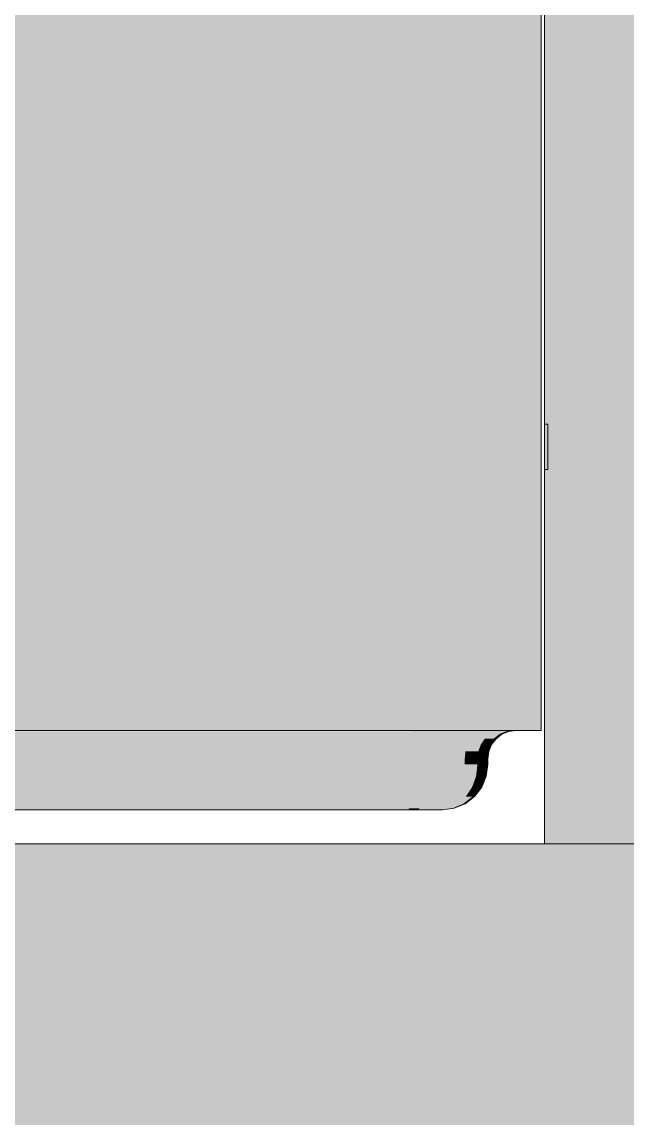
# Model space of a CAD drawing. Header units: centimetres. Extents: x -4381 to 5639, y -3920 to 4826.
# Drawn here: x 30.202 to 30.735, y 35.462 to 36.428 of the extents above; entities that cross this region are included whole.
import ezdxf
from ezdxf.xclip import XClip

# ---------------------------------------------------------------- set-up
doc = ezdxf.new("R2010")
doc.units = ezdxf.units.CM
doc.header["$MEASUREMENT"] = 0
doc.header["$XCLIPFRAME"] = 0
doc.set_wipeout_variables(frame=1)
doc.linetypes.add('Wipeout_Contour', pattern=[100, 0, -100])
for name, color, linetype in [('01- MOBILIER', 7, 'Continuous'), ('Dalles', 7, 'Continuous'), ('Drawing & Figure', 7, 'Continuous')]:
    doc.layers.add(name, color=color, linetype=linetype)
for name, color, linetype, lineweight in [('01- MOBILIER_Pen_No__1', 7, 'Continuous', 5), ('01- MOBILIER_Pen_No__101', 252, 'Continuous', 5), ('01- MOBILIER_Pen_No__18', 9, 'Continuous', 5), ('01- MOBILIER_Pen_No__7', 7, 'Continuous', 5), ('Dalles_Pen_No__1', 7, 'Continuous', 5)]:
    doc.layers.add(name, color=color, linetype=linetype, lineweight=lineweight)
for name, color, linetype, lineweight, true_color in [('01- MOBILIER_Pen_No__102', 7, 'Continuous', 5, 0xcccccc), ('01- MOBILIER_Pen_No__186', 7, 'Continuous', 5, 0xe8e8e8), ('01- MOBILIER_Pen_No__62', 7, 'Continuous', 5, 0xaaaaaa), ('Structural - Bearing_Pen_No__102', 7, 'Continuous', 5, 0xcccccc)]:
    doc.layers.add(name, color=color, linetype=linetype, lineweight=lineweight, true_color=true_color)

# ---------------------------------------------------------------- blocks, each defined once
blk = doc.blocks.new('Drawing_8_8', base_point=(-322.57542, 32.20361))
at = {"layer": 'Dalles', "linetype": 'Continuous', "lineweight": 0, "ltscale": 10, "true_color": 0x000000}
blk.add_hatch(color=18, dxfattribs=at).paths.add_polyline_path([(33.81205, 35.40361), (33.81205, 35.70361), (24.31205, 35.70361), (24.31205, 35.40361)])
at = {"layer": 'Structural - Bearing_Pen_No__102', "linetype": 'Continuous', "ltscale": 10}
h = blk.add_hatch(color=256, dxfattribs=at)
h.paths.add_polyline_path([(29.76205, 38.80361), (29.76205, 35.80361), (30.65905, 35.80361), (30.65905, 37.80361), (30.48205, 37.80361), (30.48205, 37.81361), (30.66205, 37.81361), (30.66205, 37.57361), (30.66505, 37.57361), (30.66505, 37.53361), (30.66205, 37.53361), (30.66205, 36.07361), (30.66505, 36.07361), (30.66505, 36.03361), (30.66205, 36.03361), (30.66205, 35.70361), (30.76205, 35.70361), (30.76205, 37.80361), (31.66205, 37.80361), (31.66205, 35.70361), (32.26205, 35.70361), (32.26205, 36.46861), (31.81205, 36.46861), (31.81205, 36.60361), (32.18205, 36.60361), (32.18205, 36.69861), (32.08705, 36.69861), (32.08705, 36.71697), (32.18205, 36.72361), (32.18205, 36.75361), (32.11205, 36.75361), (32.11205, 36.76361), (32.22205, 36.76361), (32.22205, 36.60361), (32.26205, 36.60361), (32.26205, 38.80361)])
h.paths.add_polyline_path([(30.04205, 37.71761), (30.11205, 37.71761), (30.11205, 37.72061), (30.12451, 37.72061), (30.12341, 37.72326), (30.12205, 37.73361), (30.12341, 37.74396), (30.12741, 37.75361), (30.13377, 37.7619), (30.14205, 37.76825), (30.1517, 37.77225), (30.16205, 37.77361), (30.1724, 37.77225), (30.18205, 37.76825), (30.19033, 37.7619), (30.19669, 37.75361), (30.20069, 37.74396), (30.20205, 37.73361), (30.20069, 37.72326), (30.19959, 37.72061), (30.21205, 37.72061), (30.21205, 37.71761), (30.28205, 37.71761), (30.28205, 37.70561), (30.27205, 37.70561), (30.27205, 37.70361), (30.1881, 37.70361), (30.18205, 37.69897), (30.17305, 37.69524), (30.17305, 37.49664), (30.17405, 37.49727), (30.18611, 37.50136), (30.19905, 37.50275), (30.21199, 37.50136), (30.22405, 37.49727), (30.23441, 37.49076), (30.24235, 37.48228), (30.24735, 37.4724), (30.24905, 37.4618), (30.24905, 37.44631), (30.24735, 37.43571), (30.24235, 37.42583), (30.23441, 37.41735), (30.22405, 37.41084), (30.21199, 37.40675), (30.21002, 37.40654), (30.20955, 37.37704), (30.20906, 37.29261), (30.21205, 37.29261), (30.21205, 37.25661), (30.20554, 37.25661), (30.20551, 37.23967), (30.20707, 37.22273), (30.2121, 37.17247), (30.22519, 37.09506), (30.23309, 37.0673), (30.24746, 37.01769), (30.2769, 36.94188), (30.27775, 36.9397), (30.30429, 36.86139), (30.32417, 36.783), (30.33754, 36.70417), (30.33755, 36.56851), (30.3373, 36.56099), (30.33656, 36.5534), (30.33531, 36.54588), (30.33358, 36.53846), (30.33137, 36.53116), (30.32869, 36.52403), (30.32554, 36.51708), (30.32195, 36.51036), (30.31792, 36.50389), (30.31348, 36.49769), (30.30864, 36.4918), (30.30343, 36.48623), (30.29787, 36.48102), (30.29197, 36.47618), (30.28578, 36.47174), (30.2793, 36.46772), (30.27258, 36.46412), (30.26563, 36.46098), (30.2585, 36.45829), (30.2512, 36.45608), (30.24378, 36.45435), (30.23626, 36.4531), (30.22867, 36.45236), (30.22105, 36.45211), (30.21343, 36.45236), (30.20584, 36.4531), (30.19832, 36.45435), (30.1909, 36.45608), (30.1836, 36.45829), (30.17647, 36.46098), (30.16952, 36.46412), (30.1628, 36.46772), (30.15632, 36.47174), (30.15013, 36.47618), (30.14423, 36.48102), (30.13867, 36.48623), (30.13346, 36.4918), (30.12862, 36.49769), (30.12418, 36.50389), (30.12016, 36.51036), (30.11656, 36.51708), (30.11341, 36.52403), (30.11073, 36.53116), (30.10852, 36.53846), (30.10679, 36.54588), (30.10554, 36.5534), (30.1048, 36.56099), (30.10455, 36.56851), (30.10455, 36.66461), (30.10305, 36.66461), (30.10305, 36.67375), (30.09585, 36.67077), (30.08705, 36.66961), (30.07825, 36.67077), (30.07005, 36.67417), (30.06301, 36.67957), (30.05761, 36.68661), (30.05421, 36.69481), (30.05305, 36.70361), (30.05421, 36.71241), (30.05761, 36.72061), (30.06301, 36.72765), (30.07005, 36.73306), (30.07825, 36.73645), (30.08705, 36.73761), (30.09585, 36.73645), (30.09855, 36.73533), (30.09855, 36.74561), (30.11655, 36.74561), (30.11655, 36.72761), (30.11455, 36.72761), (30.11455, 36.72315), (30.11573, 36.72161), (30.15105, 36.72161), (30.15105, 37.25661), (30.11205, 37.25661), (30.11205, 37.29261), (30.15105, 37.29261), (30.15105, 37.43512), (30.14905, 37.44631), (30.14905, 37.4618), (30.15075, 37.4724), (30.15105, 37.69524), (30.14205, 37.69897), (30.136, 37.70361), (30.05205, 37.70361), (30.05205, 37.70561), (30.04205, 37.70561)], flags=0)
at = {"layer": 'Dalles_Pen_No__1', "linetype": 'Continuous', "ltscale": 10}
blk.add_line((32.26205, 35.70361), (30.66205, 35.70361), dxfattribs=at)
at = {"layer": 'Dalles_Pen_No__1', "linetype": 'Continuous', "ltscale": 10, "flags": 128}
blk.add_lwpolyline([(30.66205, 35.70361), (30.57205, 35.70361), (29.85205, 35.70361), (29.76205, 35.70361), (29.61205, 35.70361), (29.01205, 35.70361)], dxfattribs=at)
at = {"color": 254, "linetype": 'Wipeout_Contour', "lineweight": 0, "ltscale": 189.329586}
blk.add_wipeout([(30.66505, 36.03361), (30.66505, 36.07361), (30.66205, 36.07361), (30.66205, 36.03361)], dxfattribs=at).dxf.layer = '01- MOBILIER'
at = {"color": 254, "linetype": 'Wipeout_Contour', "lineweight": 0, "ltscale": 187.36515}
blk.add_wipeout([(29.87895, 35.79629), (29.87921, 35.79111), (30.54489, 35.79111), (30.54515, 35.79629)], dxfattribs=at).dxf.layer = '01- MOBILIER'
at = {"color": 254, "linetype": 'Wipeout_Contour', "lineweight": 0, "ltscale": 187.328911}
blk.add_wipeout([(29.87937, 35.78508), (29.87943, 35.77861), (30.54467, 35.77861), (30.54473, 35.78508)], dxfattribs=at).dxf.layer = '01- MOBILIER'
at = {"color": 254, "linetype": 'Wipeout_Contour', "lineweight": 0, "ltscale": 374.605154}
blk.add_wipeout([(29.88074, 35.73897), (29.88137, 35.73497), (29.91205, 35.73497), (29.91205, 35.73861), (29.96205, 35.73861), (29.96205, 35.73497), (30.54273, 35.73497), (30.54336, 35.73897)], dxfattribs=at).dxf.layer = '01- MOBILIER'
at = {"layer": '01- MOBILIER_Pen_No__102', "linetype": 'Continuous', "ltscale": 10}
blk.add_hatch(color=256, dxfattribs=at).paths.add_polyline_path([(29.87937, 35.78508), (29.87943, 35.77861), (30.54467, 35.77861), (30.54473, 35.78508)])
at = {"layer": '01- MOBILIER_Pen_No__18', "linetype": 'Continuous', "ltscale": 10}
blk.add_hatch(color=256, dxfattribs=at).paths.add_polyline_path([(30.66505, 36.03361), (30.66505, 36.07361), (30.66205, 36.07361), (30.66205, 36.03361)])
at = {"layer": '01- MOBILIER_Pen_No__186', "linetype": 'Continuous', "ltscale": 10}
for points in [[(29.87895, 35.79629), (29.87921, 35.79111), (30.54489, 35.79111), (30.54515, 35.79629)], [(29.88074, 35.73897), (29.88137, 35.73497), (29.91205, 35.73497), (29.91205, 35.73861), (29.96205, 35.73861), (29.96205, 35.73497), (30.54273, 35.73497), (30.54336, 35.73897)]]:
    blk.add_hatch(color=256, dxfattribs=at).paths.add_polyline_path(points)
at = {"layer": '01- MOBILIER_Pen_No__1', "linetype": 'Continuous', "ltscale": 10}
for p, q in [((30.66505, 36.07361), (30.66205, 36.07361)), ((30.66505, 36.03361), (30.66505, 36.07361)), ((30.66505, 36.03361), (30.66205, 36.03361))]:
    blk.add_line(p, q, dxfattribs=at)
at = {"layer": '01- MOBILIER_Pen_No__7', "linetype": 'Continuous', "ltscale": 10}
blk.add_line((30.65905, 37.80361), (30.65905, 35.80361), dxfattribs=at)
at = {"layer": '01- MOBILIER_Pen_No__7', "linetype": 'Continuous', "ltscale": 10, "flags": 128}
blk.add_lwpolyline([(30.66205, 37.80361), (30.66205, 35.80361), (30.66205, 35.70361)], dxfattribs=at)
at = {"color": 254, "linetype": 'Wipeout_Contour', "lineweight": 0, "ltscale": 187.389048}
blk.add_wipeout([(29.87821, 35.80276), (29.87861, 35.80026), (30.54549, 35.80026), (30.54589, 35.80276)], dxfattribs=at).dxf.layer = '01- MOBILIER'
at = {"color": 254, "linetype": 'Wipeout_Contour', "lineweight": 0, "ltscale": 187.348016}
blk.add_wipeout([(29.87921, 35.79111), (29.87937, 35.78508), (30.54473, 35.78508), (30.54489, 35.79111)], dxfattribs=at).dxf.layer = '01- MOBILIER'
at = {"color": 254, "linetype": 'Wipeout_Contour', "lineweight": 0, "ltscale": 187.3114}
blk.add_wipeout([(29.87943, 35.77861), (29.87943, 35.77361), (30.54467, 35.77361), (30.54467, 35.77861)], dxfattribs=at).dxf.layer = '01- MOBILIER'
at = {"color": 254, "linetype": 'Wipeout_Contour', "lineweight": 0, "ltscale": 187.207609}
blk.add_wipeout([(29.8802, 35.74533), (29.88074, 35.73897), (30.54336, 35.73897), (30.5439, 35.74533)], dxfattribs=at).dxf.layer = '01- MOBILIER'
at = {"layer": '01- MOBILIER_Pen_No__102', "linetype": 'Continuous', "ltscale": 10}
blk.add_hatch(color=256, dxfattribs=at).paths.add_polyline_path([(29.87943, 35.77861), (29.87943, 35.77361), (30.54467, 35.77361), (30.54467, 35.77861)])
at = {"layer": '01- MOBILIER_Pen_No__186', "linetype": 'Continuous', "ltscale": 10}
for points in [[(29.87821, 35.80276), (29.87861, 35.80026), (30.54549, 35.80026), (30.54589, 35.80276)], [(29.87921, 35.79111), (29.87937, 35.78508), (30.54473, 35.78508), (30.54489, 35.79111)], [(29.8802, 35.74533), (29.88074, 35.73897), (30.54336, 35.73897), (30.5439, 35.74533)]]:
    blk.add_hatch(color=256, dxfattribs=at).paths.add_polyline_path(points)
at = {"color": 254, "linetype": 'Wipeout_Contour', "lineweight": 0, "ltscale": 187.379145}
blk.add_wipeout([(29.87861, 35.80026), (29.87895, 35.79629), (30.54515, 35.79629), (30.54549, 35.80026)], dxfattribs=at).dxf.layer = '01- MOBILIER'
at = {"color": 254, "linetype": 'Wipeout_Contour', "lineweight": 0, "ltscale": 187.229953}
blk.add_wipeout([(29.87978, 35.75361), (29.8802, 35.74533), (30.5439, 35.74533), (30.54432, 35.75361)], dxfattribs=at).dxf.layer = '01- MOBILIER'
at = {"color": 254, "linetype": 'Wipeout_Contour', "lineweight": 0, "ltscale": 187.288437}
blk.add_wipeout([(29.96205, 35.73361), (30.54205, 35.73361), (30.54273, 35.73497), (29.96205, 35.73497)], dxfattribs=at).dxf.layer = '01- MOBILIER'
at = {"layer": '01- MOBILIER_Pen_No__186', "linetype": 'Continuous', "ltscale": 10}
for points in [[(29.87861, 35.80026), (29.87895, 35.79629), (30.54515, 35.79629), (30.54549, 35.80026)], [(29.87978, 35.75361), (29.8802, 35.74533), (30.5439, 35.74533), (30.54432, 35.75361)], [(29.96205, 35.73361), (30.54205, 35.73361), (30.54273, 35.73497), (29.96205, 35.73497)]]:
    blk.add_hatch(color=256, dxfattribs=at).paths.add_polyline_path(points)
at = {"layer": '01- MOBILIER_Pen_No__1', "linetype": 'Continuous', "ltscale": 10}
blk.add_line((29.87779, 35.80361), (30.21205, 35.80361), dxfattribs=at)
at = {"color": 254, "linetype": 'Wipeout_Contour', "lineweight": 0, "ltscale": 188.319671}
blk.add_wipeout([(30.56509, 35.80276), (30.54589, 35.80276), (30.54549, 35.80026), (30.56352, 35.80026)], dxfattribs=at).dxf.layer = '01- MOBILIER'
at = {"color": 254, "linetype": 'Wipeout_Contour', "lineweight": 0, "ltscale": 187.257333}
blk.add_wipeout([(29.87952, 35.76326), (29.87978, 35.75361), (30.54432, 35.75361), (30.54458, 35.76326)], dxfattribs=at).dxf.layer = '01- MOBILIER'
at = {"color": 254, "linetype": 'Wipeout_Contour', "lineweight": 0, "ltscale": 188.180808}
blk.add_wipeout([(30.54205, 35.73361), (30.54981, 35.73361), (30.55252, 35.73497), (30.54273, 35.73497)], dxfattribs=at).dxf.layer = '01- MOBILIER'
at = {"layer": '01- MOBILIER_Pen_No__186', "linetype": 'Continuous', "ltscale": 10}
for points in [[(29.87779, 35.80361), (30.54589, 35.80276)], [(30.56509, 35.80276), (30.54589, 35.80276), (30.54549, 35.80026), (30.56352, 35.80026)], [(29.87952, 35.76326), (29.87978, 35.75361), (30.54432, 35.75361), (30.54458, 35.76326)], [(30.54205, 35.73361), (30.54981, 35.73361), (30.55252, 35.73497), (30.54273, 35.73497)]]:
    blk.add_hatch(color=256, dxfattribs=at).paths.add_polyline_path(points)
at = {"color": 254, "linetype": 'Wipeout_Contour', "lineweight": 0, "ltscale": 188.327681}
blk.add_wipeout([(30.54589, 35.80276), (30.56509, 35.80276), (30.56678, 35.80361), (30.54631, 35.80361)], dxfattribs=at).dxf.layer = '01- MOBILIER'
at = {"color": 254, "linetype": 'Wipeout_Contour', "lineweight": 0, "ltscale": 187.287884}
blk.add_wipeout([(29.87943, 35.77361), (29.87952, 35.76326), (30.54458, 35.76326), (30.54467, 35.77361)], dxfattribs=at).dxf.layer = '01- MOBILIER'
at = {"color": 254, "linetype": 'Wipeout_Contour', "lineweight": 0, "ltscale": 188.166135}
blk.add_wipeout([(30.55886, 35.75361), (30.54432, 35.75361), (30.5439, 35.74533), (30.5572, 35.74533)], dxfattribs=at).dxf.layer = '01- MOBILIER'
at = {"color": 254, "linetype": 'Wipeout_Contour', "lineweight": 0, "ltscale": 188.166982}
blk.add_wipeout([(30.54273, 35.73497), (30.55252, 35.73497), (30.55504, 35.73897), (30.54336, 35.73897)], dxfattribs=at).dxf.layer = '01- MOBILIER'
at = {"layer": '01- MOBILIER_Pen_No__102', "linetype": 'Continuous', "ltscale": 10}
blk.add_hatch(color=256, dxfattribs=at).paths.add_polyline_path([(29.87943, 35.77361), (29.87952, 35.76326), (30.54458, 35.76326), (30.54467, 35.77361)])
at = {"layer": '01- MOBILIER_Pen_No__186', "linetype": 'Continuous', "ltscale": 10}
for points in [[(30.54589, 35.80276), (30.56509, 35.80276), (30.56678, 35.80361), (30.54631, 35.80361)], [(30.55886, 35.75361), (30.54432, 35.75361), (30.5439, 35.74533), (30.5572, 35.74533)], [(30.54273, 35.73497), (30.55252, 35.73497), (30.55504, 35.73897), (30.54336, 35.73897)]]:
    blk.add_hatch(color=256, dxfattribs=at).paths.add_polyline_path(points)
at = {"color": 254, "linetype": 'Wipeout_Contour', "lineweight": 0, "ltscale": 188.304189}
blk.add_wipeout([(30.56352, 35.80026), (30.54549, 35.80026), (30.54515, 35.79629), (30.56217, 35.79629)], dxfattribs=at).dxf.layer = '01- MOBILIER'
at = {"color": 254, "linetype": 'Wipeout_Contour', "lineweight": 0, "ltscale": 188.174145}
blk.add_wipeout([(30.54458, 35.76326), (30.54432, 35.75361), (30.55886, 35.75361), (30.5599, 35.76326)], dxfattribs=at).dxf.layer = '01- MOBILIER'
at = {"color": 254, "linetype": 'Wipeout_Contour', "lineweight": 0, "ltscale": 188.162892}
blk.add_wipeout([(30.5439, 35.74533), (30.54336, 35.73897), (30.55504, 35.73897), (30.5572, 35.74533)], dxfattribs=at).dxf.layer = '01- MOBILIER'
at = {"layer": '01- MOBILIER_Pen_No__102', "linetype": 'Continuous', "ltscale": 10}
blk.add_hatch(color=256, dxfattribs=at).paths.add_polyline_path([(30.54458, 35.76326), (30.54432, 35.75361), (30.55886, 35.75361), (30.5599, 35.76326)])
at = {"layer": '01- MOBILIER_Pen_No__186', "linetype": 'Continuous', "ltscale": 10}
for points in [[(30.56352, 35.80026), (30.54549, 35.80026), (30.54515, 35.79629), (30.56217, 35.79629)], [(30.5439, 35.74533), (30.54336, 35.73897), (30.55504, 35.73897), (30.5572, 35.74533)]]:
    blk.add_hatch(color=256, dxfattribs=at).paths.add_polyline_path(points)
at = {"layer": '01- MOBILIER_Pen_No__1', "linetype": 'Continuous', "ltscale": 10}
blk.add_line((30.21205, 35.80361), (30.54631, 35.80361), dxfattribs=at)
at = {"color": 254, "linetype": 'Wipeout_Contour', "lineweight": 0, "ltscale": 188.384355}
blk.add_wipeout([(30.56678, 35.80361), (30.56509, 35.80276), (30.58657, 35.80276), (30.58983, 35.80361)], dxfattribs=at).dxf.layer = '01- MOBILIER'
at = {"color": 254, "linetype": 'Wipeout_Contour', "lineweight": 0, "ltscale": 188.184171}
blk.add_wipeout([(30.54467, 35.77361), (30.54458, 35.76326), (30.5599, 35.76326), (30.56026, 35.77361)], dxfattribs=at).dxf.layer = '01- MOBILIER'
at = {"color": 254, "linetype": 'Wipeout_Contour', "lineweight": 0, "ltscale": 188.200252}
blk.add_wipeout([(30.55504, 35.73897), (30.55252, 35.73497), (30.56227, 35.73497), (30.56714, 35.73897)], dxfattribs=at).dxf.layer = '01- MOBILIER'
at = {"layer": '01- MOBILIER_Pen_No__102', "linetype": 'Continuous', "ltscale": 10}
blk.add_hatch(color=256, dxfattribs=at).paths.add_polyline_path([(30.54467, 35.77361), (30.54458, 35.76326), (30.5599, 35.76326), (30.56026, 35.77361)])
at = {"layer": '01- MOBILIER_Pen_No__186', "linetype": 'Continuous', "ltscale": 10}
for points in [[(30.56678, 35.80361), (30.56509, 35.80276), (30.58657, 35.80276), (30.58983, 35.80361)], [(30.55504, 35.73897), (30.55252, 35.73497), (30.56227, 35.73497), (30.56714, 35.73897)]]:
    blk.add_hatch(color=256, dxfattribs=at).paths.add_polyline_path(points)
at = {"color": 254, "linetype": 'Wipeout_Contour', "lineweight": 0, "ltscale": 188.217666}
blk.add_wipeout([(30.5599, 35.76326), (30.55886, 35.75361), (30.57452, 35.75361), (30.57654, 35.76326)], dxfattribs=at).dxf.layer = '01- MOBILIER'
at = {"color": 254, "linetype": 'Wipeout_Contour', "lineweight": 0, "ltscale": 188.200739}
blk.add_wipeout([(30.5572, 35.74533), (30.55504, 35.73897), (30.56714, 35.73897), (30.57131, 35.74533)], dxfattribs=at).dxf.layer = '01- MOBILIER'
at = {"layer": '01- MOBILIER_Pen_No__102', "linetype": 'Continuous', "ltscale": 10}
blk.add_hatch(color=256, dxfattribs=at).paths.add_polyline_path([(30.5599, 35.76326), (30.55886, 35.75361), (30.57452, 35.75361), (30.57654, 35.76326)])
at = {"layer": '01- MOBILIER_Pen_No__186', "linetype": 'Continuous', "ltscale": 10}
blk.add_hatch(color=256, dxfattribs=at).paths.add_polyline_path([(30.5572, 35.74533), (30.55504, 35.73897), (30.56714, 35.73897), (30.57131, 35.74533)])
at = {"color": 254, "linetype": 'Wipeout_Contour', "lineweight": 0, "ltscale": 188.227432}
blk.add_wipeout([(30.5599, 35.76326), (30.57654, 35.76326), (30.57722, 35.77361), (30.56026, 35.77361)], dxfattribs=at).dxf.layer = '01- MOBILIER'
at = {"color": 254, "linetype": 'Wipeout_Contour', "lineweight": 0, "ltscale": 188.208986}
blk.add_wipeout([(30.56714, 35.73897), (30.56227, 35.73497), (30.57065, 35.73497), (30.57753, 35.73897)], dxfattribs=at).dxf.layer = '01- MOBILIER'
at = {"layer": '01- MOBILIER_Pen_No__18', "linetype": 'Continuous', "ltscale": 10}
blk.add_hatch(color=256, dxfattribs=at).paths.add_polyline_path([(30.5599, 35.76326), (30.57654, 35.76326), (30.57722, 35.77361), (30.56026, 35.77361)])
at = {"layer": '01- MOBILIER_Pen_No__186', "linetype": 'Continuous', "ltscale": 10}
blk.add_hatch(color=256, dxfattribs=at).paths.add_polyline_path([(30.56714, 35.73897), (30.56227, 35.73497), (30.57065, 35.73497), (30.57753, 35.73897)])
at = {"color": 254, "linetype": 'Wipeout_Contour', "lineweight": 0, "ltscale": 188.196841}
blk.add_wipeout([(30.54467, 35.77361), (30.56026, 35.77361), (30.56026, 35.77861), (30.54467, 35.77861)], dxfattribs=at).dxf.layer = '01- MOBILIER'
at = {"color": 254, "linetype": 'Wipeout_Contour', "lineweight": 0, "ltscale": 188.221492}
blk.add_wipeout([(30.57131, 35.74533), (30.56714, 35.73897), (30.57753, 35.73897), (30.58344, 35.74533)], dxfattribs=at).dxf.layer = '01- MOBILIER'
at = {"color": 254, "linetype": 'Wipeout_Contour', "lineweight": 0, "ltscale": 188.20966}
blk.add_wipeout([(30.54981, 35.73361), (30.55705, 35.73361), (30.56227, 35.73497), (30.55252, 35.73497)], dxfattribs=at).dxf.layer = '01- MOBILIER'
at = {"layer": '01- MOBILIER_Pen_No__102', "linetype": 'Continuous', "ltscale": 10}
blk.add_hatch(color=256, dxfattribs=at).paths.add_polyline_path([(30.57131, 35.74533), (30.56714, 35.73897), (30.57753, 35.73897), (30.58344, 35.74533)])
at = {"layer": '01- MOBILIER_Pen_No__18', "linetype": 'Continuous', "ltscale": 10}
blk.add_hatch(color=256, dxfattribs=at).paths.add_polyline_path([(30.54467, 35.77361), (30.56026, 35.77361), (30.56026, 35.77861), (30.54467, 35.77861)])
at = {"layer": '01- MOBILIER_Pen_No__186', "linetype": 'Continuous', "ltscale": 10}
blk.add_hatch(color=256, dxfattribs=at).paths.add_polyline_path([(30.54981, 35.73361), (30.55705, 35.73361), (30.56227, 35.73497), (30.55252, 35.73497)])
at = {"color": 254, "linetype": 'Wipeout_Contour', "lineweight": 0, "ltscale": 188.221277}
blk.add_wipeout([(30.54473, 35.78508), (30.54467, 35.77861), (30.56026, 35.77861), (30.56048, 35.78508)], dxfattribs=at).dxf.layer = '01- MOBILIER'
at = {"color": 254, "linetype": 'Wipeout_Contour', "lineweight": 0, "ltscale": 188.207643}
blk.add_wipeout([(30.55886, 35.75361), (30.5572, 35.74533), (30.57131, 35.74533), (30.57452, 35.75361)], dxfattribs=at).dxf.layer = '01- MOBILIER'
at = {"color": 254, "linetype": 'Wipeout_Contour', "lineweight": 0, "ltscale": 188.203276}
blk.add_wipeout([(30.56227, 35.73497), (30.55705, 35.73361), (30.56326, 35.73361), (30.57065, 35.73497)], dxfattribs=at).dxf.layer = '01- MOBILIER'
at = {"layer": '01- MOBILIER_Pen_No__102', "linetype": 'Continuous', "ltscale": 10}
for points in [[(30.54473, 35.78508), (30.54467, 35.77861), (30.56026, 35.77861), (30.56048, 35.78508)], [(30.55886, 35.75361), (30.5572, 35.74533), (30.57131, 35.74533), (30.57452, 35.75361)]]:
    blk.add_hatch(color=256, dxfattribs=at).paths.add_polyline_path(points)
at = {"layer": '01- MOBILIER_Pen_No__186', "linetype": 'Continuous', "ltscale": 10}
blk.add_hatch(color=256, dxfattribs=at).paths.add_polyline_path([(30.56227, 35.73497), (30.55705, 35.73361), (30.56326, 35.73361), (30.57065, 35.73497)])
at = {"color": 254, "linetype": 'Wipeout_Contour', "lineweight": 0, "ltscale": 188.239108}
blk.add_wipeout([(30.56026, 35.77361), (30.57722, 35.77361), (30.57722, 35.77861), (30.56026, 35.77861)], dxfattribs=at).dxf.layer = '01- MOBILIER'
at = {"color": 254, "linetype": 'Wipeout_Contour', "lineweight": 0, "ltscale": 188.237709}
blk.add_wipeout([(30.57131, 35.74533), (30.58344, 35.74533), (30.58797, 35.75361), (30.57452, 35.75361)], dxfattribs=at).dxf.layer = '01- MOBILIER'
at = {"color": 254, "linetype": 'Wipeout_Contour', "lineweight": 0, "ltscale": 188.21358}
blk.add_wipeout([(30.57753, 35.73897), (30.57065, 35.73497), (30.57707, 35.73497), (30.5855, 35.73897)], dxfattribs=at).dxf.layer = '01- MOBILIER'
at = {"layer": '01- MOBILIER_Pen_No__102', "linetype": 'Continuous', "ltscale": 10}
for points in [[(30.57131, 35.74533), (30.58344, 35.74533), (30.58797, 35.75361), (30.57452, 35.75361)], [(30.57753, 35.73897), (30.57065, 35.73497), (30.57707, 35.73497), (30.5855, 35.73897)]]:
    blk.add_hatch(color=256, dxfattribs=at).paths.add_polyline_path(points)
at = {"layer": '01- MOBILIER_Pen_No__62', "linetype": 'Continuous', "ltscale": 10}
blk.add_hatch(color=256, dxfattribs=at).paths.add_polyline_path([(30.56026, 35.77361), (30.57722, 35.77361), (30.57722, 35.77861), (30.56026, 35.77861)])
at = {"color": 254, "linetype": 'Wipeout_Contour', "lineweight": 0, "ltscale": 188.264666}
blk.add_wipeout([(30.56026, 35.77861), (30.57722, 35.77861), (30.57765, 35.78508), (30.56048, 35.78508)], dxfattribs=at).dxf.layer = '01- MOBILIER'
at = {"color": 254, "linetype": 'Wipeout_Contour', "lineweight": 0, "ltscale": 188.25433}
blk.add_wipeout([(30.57452, 35.75361), (30.58797, 35.75361), (30.59082, 35.76326), (30.57654, 35.76326)], dxfattribs=at).dxf.layer = '01- MOBILIER'
at = {"color": 254, "linetype": 'Wipeout_Contour', "lineweight": 0, "ltscale": 188.236027}
blk.add_wipeout([(30.57753, 35.73897), (30.5855, 35.73897), (30.59274, 35.74533), (30.58344, 35.74533)], dxfattribs=at).dxf.layer = '01- MOBILIER'
at = {"layer": '01- MOBILIER_Pen_No__102', "linetype": 'Continuous', "ltscale": 10}
blk.add_hatch(color=256, dxfattribs=at).paths.add_polyline_path([(30.57753, 35.73897), (30.5855, 35.73897), (30.59274, 35.74533), (30.58344, 35.74533)])
at = {"layer": '01- MOBILIER_Pen_No__18', "linetype": 'Continuous', "ltscale": 10}
for points in [[(30.56026, 35.77861), (30.57722, 35.77861), (30.57765, 35.78508), (30.56048, 35.78508)], [(30.57452, 35.75361), (30.58797, 35.75361), (30.59082, 35.76326), (30.57654, 35.76326)]]:
    blk.add_hatch(color=256, dxfattribs=at).paths.add_polyline_path(points)
at = {"color": 254, "linetype": 'Wipeout_Contour', "lineweight": 0, "ltscale": 188.298983}
blk.add_wipeout([(30.57891, 35.79111), (30.56113, 35.79111), (30.56048, 35.78508), (30.57765, 35.78508)], dxfattribs=at).dxf.layer = '01- MOBILIER'
at = {"color": 254, "linetype": 'Wipeout_Contour', "lineweight": 0, "ltscale": 188.267712}
blk.add_wipeout([(30.59179, 35.77361), (30.57722, 35.77361), (30.57654, 35.76326), (30.59082, 35.76326)], dxfattribs=at).dxf.layer = '01- MOBILIER'
at = {"color": 254, "linetype": 'Wipeout_Contour', "lineweight": 0, "ltscale": 188.183771}
blk.add_wipeout([(30.57707, 35.73497), (30.56803, 35.73361), (30.57103, 35.73361), (30.58111, 35.73497)], dxfattribs=at).dxf.layer = '01- MOBILIER'
at = {"layer": '01- MOBILIER_Pen_No__102', "linetype": 'Continuous', "ltscale": 10}
for points in [[(30.57891, 35.79111), (30.56113, 35.79111), (30.56048, 35.78508), (30.57765, 35.78508)], [(30.57707, 35.73497), (30.56803, 35.73361), (30.57103, 35.73361), (30.58111, 35.73497)]]:
    blk.add_hatch(color=256, dxfattribs=at).paths.add_polyline_path(points)
at = {"layer": '01- MOBILIER_Pen_No__62', "linetype": 'Continuous', "ltscale": 10}
blk.add_hatch(color=256, dxfattribs=at).paths.add_polyline_path([(30.59179, 35.77361), (30.57722, 35.77361), (30.57654, 35.76326), (30.59082, 35.76326)])
at = {"color": 254, "linetype": 'Wipeout_Contour', "lineweight": 0, "ltscale": 188.281741}
blk.add_wipeout([(30.54515, 35.79629), (30.54489, 35.79111), (30.56113, 35.79111), (30.56217, 35.79629)], dxfattribs=at).dxf.layer = '01- MOBILIER'
at = {"color": 254, "linetype": 'Wipeout_Contour', "lineweight": 0, "ltscale": 188.305777}
blk.add_wipeout([(30.57722, 35.77861), (30.59179, 35.77861), (30.5924, 35.78508), (30.57765, 35.78508)], dxfattribs=at).dxf.layer = '01- MOBILIER'
at = {"color": 254, "linetype": 'Wipeout_Contour', "lineweight": 0, "ltscale": 188.156302}
blk.add_wipeout([(30.58111, 35.73497), (30.57103, 35.73361), (30.57205, 35.73361), (30.5824, 35.73497)], dxfattribs=at).dxf.layer = '01- MOBILIER'
at = {"layer": '01- MOBILIER_Pen_No__102', "linetype": 'Continuous', "ltscale": 10}
blk.add_hatch(color=256, dxfattribs=at).paths.add_polyline_path([(30.58111, 35.73497), (30.57103, 35.73361), (30.57205, 35.73361), (30.5824, 35.73497)])
at = {"layer": '01- MOBILIER_Pen_No__186', "linetype": 'Continuous', "ltscale": 10}
blk.add_hatch(color=256, dxfattribs=at).paths.add_polyline_path([(30.54515, 35.79629), (30.54489, 35.79111), (30.56113, 35.79111), (30.56217, 35.79629)])
at = {"layer": '01- MOBILIER_Pen_No__62', "linetype": 'Continuous', "ltscale": 10}
blk.add_hatch(color=256, dxfattribs=at).paths.add_polyline_path([(30.57722, 35.77861), (30.59179, 35.77861), (30.5924, 35.78508), (30.57765, 35.78508)])
at = {"color": 254, "linetype": 'Wipeout_Contour', "lineweight": 0, "ltscale": 188.354606}
blk.add_wipeout([(30.56352, 35.80026), (30.56217, 35.79629), (30.58092, 35.79629), (30.58353, 35.80026)], dxfattribs=at).dxf.layer = '01- MOBILIER'
at = {"color": 254, "linetype": 'Wipeout_Contour', "lineweight": 0, "ltscale": 188.253468}
blk.add_wipeout([(30.54489, 35.79111), (30.54473, 35.78508), (30.56048, 35.78508), (30.56113, 35.79111)], dxfattribs=at).dxf.layer = '01- MOBILIER'
at = {"color": 254, "linetype": 'Wipeout_Contour', "lineweight": 0, "ltscale": 188.280107}
blk.add_wipeout([(30.57722, 35.77361), (30.59179, 35.77361), (30.59179, 35.77861), (30.57722, 35.77861)], dxfattribs=at).dxf.layer = '01- MOBILIER'
at = {"color": 254, "linetype": 'Wipeout_Contour', "lineweight": 0, "ltscale": 188.196219}
blk.add_wipeout([(30.57065, 35.73497), (30.56326, 35.73361), (30.56803, 35.73361), (30.57707, 35.73497)], dxfattribs=at).dxf.layer = '01- MOBILIER'
at = {"layer": '01- MOBILIER_Pen_No__101', "linetype": 'Continuous', "ltscale": 10}
blk.add_hatch(color=256, dxfattribs=at).paths.add_polyline_path([(30.57722, 35.77361), (30.59179, 35.77361), (30.59179, 35.77861), (30.57722, 35.77861)])
at = {"layer": '01- MOBILIER_Pen_No__102', "linetype": 'Continuous', "ltscale": 10}
blk.add_hatch(color=256, dxfattribs=at).paths.add_polyline_path([(30.54489, 35.79111), (30.54473, 35.78508), (30.56048, 35.78508), (30.56113, 35.79111)])
at = {"layer": '01- MOBILIER_Pen_No__186', "linetype": 'Continuous', "ltscale": 10}
for points in [[(30.56352, 35.80026), (30.56217, 35.79629), (30.58092, 35.79629), (30.58353, 35.80026)], [(30.57065, 35.73497), (30.56326, 35.73361), (30.56803, 35.73361), (30.57707, 35.73497)]]:
    blk.add_hatch(color=256, dxfattribs=at).paths.add_polyline_path(points)
at = {"color": 254, "linetype": 'Wipeout_Contour', "lineweight": 0, "ltscale": 188.373054}
blk.add_wipeout([(30.56509, 35.80276), (30.56352, 35.80026), (30.58353, 35.80026), (30.58657, 35.80276)], dxfattribs=at).dxf.layer = '01- MOBILIER'
at = {"color": 254, "linetype": 'Wipeout_Contour', "lineweight": 0, "ltscale": 188.300451}
blk.add_wipeout([(30.59179, 35.77361), (30.59082, 35.76326), (30.60178, 35.76326), (30.60297, 35.77361)], dxfattribs=at).dxf.layer = '01- MOBILIER'
at = {"layer": '01- MOBILIER_Pen_No__101', "linetype": 'Continuous', "ltscale": 10}
blk.add_hatch(color=256, dxfattribs=at).paths.add_polyline_path([(30.59179, 35.77361), (30.59082, 35.76326), (30.60178, 35.76326), (30.60297, 35.77361)])
at = {"layer": '01- MOBILIER_Pen_No__186', "linetype": 'Continuous', "ltscale": 10}
blk.add_hatch(color=256, dxfattribs=at).paths.add_polyline_path([(30.56509, 35.80276), (30.56352, 35.80026), (30.58353, 35.80026), (30.58657, 35.80276)])
at = {"layer": '01- MOBILIER_Pen_No__1', "linetype": 'Continuous', "ltscale": 10}
blk.add_line((30.54631, 35.80361), (30.56678, 35.80361), dxfattribs=at)
at = {"color": 254, "linetype": 'Wipeout_Contour', "lineweight": 0, "ltscale": 188.329561}
blk.add_wipeout([(30.56217, 35.79629), (30.56113, 35.79111), (30.57891, 35.79111), (30.58092, 35.79629)], dxfattribs=at).dxf.layer = '01- MOBILIER'
at = {"color": 254, "linetype": 'Wipeout_Contour', "lineweight": 0, "ltscale": 188.313607}
blk.add_wipeout([(30.59179, 35.77361), (30.60297, 35.77361), (30.60297, 35.77861), (30.59179, 35.77861)], dxfattribs=at).dxf.layer = '01- MOBILIER'
at = {"color": 254, "linetype": 'Wipeout_Contour', "lineweight": 0, "ltscale": 188.283327}
blk.add_wipeout([(30.58797, 35.75361), (30.59829, 35.75361), (30.60178, 35.76326), (30.59082, 35.76326)], dxfattribs=at).dxf.layer = '01- MOBILIER'
at = {"layer": '01- MOBILIER_Pen_No__101', "linetype": 'Continuous', "ltscale": 10}
blk.add_hatch(color=256, dxfattribs=at).paths.add_polyline_path([(30.59179, 35.77361), (30.60297, 35.77361), (30.60297, 35.77861), (30.59179, 35.77861)])
at = {"layer": '01- MOBILIER_Pen_No__102', "linetype": 'Continuous', "ltscale": 10}
blk.add_hatch(color=256, dxfattribs=at).paths.add_polyline_path([(30.56217, 35.79629), (30.56113, 35.79111), (30.57891, 35.79111), (30.58092, 35.79629)])
at = {"layer": '01- MOBILIER_Pen_No__62', "linetype": 'Continuous', "ltscale": 10}
blk.add_hatch(color=256, dxfattribs=at).paths.add_polyline_path([(30.58797, 35.75361), (30.59829, 35.75361), (30.60178, 35.76326), (30.59082, 35.76326)])
at = {"color": 254, "linetype": 'Wipeout_Contour', "lineweight": 0, "ltscale": 188.340312}
blk.add_wipeout([(30.57891, 35.79111), (30.57765, 35.78508), (30.5924, 35.78508), (30.59418, 35.79111)], dxfattribs=at).dxf.layer = '01- MOBILIER'
at = {"color": 254, "linetype": 'Wipeout_Contour', "lineweight": 0, "ltscale": 188.323195}
blk.add_wipeout([(30.60297, 35.77361), (30.60178, 35.76326), (30.60867, 35.76326), (30.61, 35.77361)], dxfattribs=at).dxf.layer = '01- MOBILIER'
at = {"color": 254, "linetype": 'Wipeout_Contour', "lineweight": 0, "ltscale": 188.260458}
blk.add_wipeout([(30.58344, 35.74533), (30.59274, 35.74533), (30.59829, 35.75361), (30.58797, 35.75361)], dxfattribs=at).dxf.layer = '01- MOBILIER'
at = {"layer": '01- MOBILIER_Pen_No__101', "linetype": 'Continuous', "ltscale": 10}
blk.add_hatch(color=256, dxfattribs=at).paths.add_polyline_path([(30.60297, 35.77361), (30.60178, 35.76326), (30.60867, 35.76326), (30.61, 35.77361)])
at = {"layer": '01- MOBILIER_Pen_No__18', "linetype": 'Continuous', "ltscale": 10}
for points in [[(30.57891, 35.79111), (30.57765, 35.78508), (30.5924, 35.78508), (30.59418, 35.79111)], [(30.58344, 35.74533), (30.59274, 35.74533), (30.59829, 35.75361), (30.58797, 35.75361)]]:
    blk.add_hatch(color=256, dxfattribs=at).paths.add_polyline_path(points)
at = {"color": 254, "linetype": 'Wipeout_Contour', "lineweight": 0, "ltscale": 188.405496}
blk.add_wipeout([(30.59701, 35.79629), (30.59418, 35.79111), (30.6059, 35.79111), (30.60937, 35.79629)], dxfattribs=at).dxf.layer = '01- MOBILIER'
at = {"color": 254, "linetype": 'Wipeout_Contour', "lineweight": 0, "ltscale": 188.337318}
blk.add_wipeout([(30.61, 35.77861), (30.60297, 35.77861), (30.60297, 35.77361), (30.61, 35.77361)], dxfattribs=at).dxf.layer = '01- MOBILIER'
at = {"color": 254, "linetype": 'Wipeout_Contour', "lineweight": 0, "ltscale": 188.240713}
blk.add_wipeout([(30.5855, 35.73897), (30.59051, 35.73897), (30.59858, 35.74533), (30.59274, 35.74533)], dxfattribs=at).dxf.layer = '01- MOBILIER'
at = {"layer": '01- MOBILIER_Pen_No__101', "linetype": 'Continuous', "ltscale": 10}
blk.add_hatch(color=256, dxfattribs=at).paths.add_polyline_path([(30.61, 35.77861), (30.60297, 35.77861), (30.60297, 35.77361), (30.61, 35.77361)])
at = {"layer": '01- MOBILIER_Pen_No__18', "linetype": 'Continuous', "ltscale": 10}
for points in [[(30.59701, 35.79629), (30.59418, 35.79111), (30.6059, 35.79111), (30.60937, 35.79629)], [(30.5855, 35.73897), (30.59051, 35.73897), (30.59858, 35.74533), (30.59274, 35.74533)]]:
    blk.add_hatch(color=256, dxfattribs=at).paths.add_polyline_path(points)
at = {"color": 254, "linetype": 'Wipeout_Contour', "lineweight": 0, "ltscale": 188.339289}
blk.add_wipeout([(30.5924, 35.78508), (30.59179, 35.77861), (30.60297, 35.77861), (30.60371, 35.78508)], dxfattribs=at).dxf.layer = '01- MOBILIER'
at = {"color": 254, "linetype": 'Wipeout_Contour', "lineweight": 0, "ltscale": 188.272517}
blk.add_wipeout([(30.59829, 35.75361), (30.59274, 35.74533), (30.59858, 35.74533), (30.60478, 35.75361)], dxfattribs=at).dxf.layer = '01- MOBILIER'
at = {"color": 254, "linetype": 'Wipeout_Contour', "lineweight": 0, "ltscale": 188.210069}
blk.add_wipeout([(30.57707, 35.73497), (30.58111, 35.73497), (30.59051, 35.73897), (30.5855, 35.73897)], dxfattribs=at).dxf.layer = '01- MOBILIER'
at = {"layer": '01- MOBILIER_Pen_No__101', "linetype": 'Continuous', "ltscale": 10}
blk.add_hatch(color=256, dxfattribs=at).paths.add_polyline_path([(30.5924, 35.78508), (30.59179, 35.77861), (30.60297, 35.77861), (30.60371, 35.78508)])
at = {"layer": '01- MOBILIER_Pen_No__102', "linetype": 'Continuous', "ltscale": 10}
blk.add_hatch(color=256, dxfattribs=at).paths.add_polyline_path([(30.57707, 35.73497), (30.58111, 35.73497), (30.59051, 35.73897), (30.5855, 35.73897)])
at = {"layer": '01- MOBILIER_Pen_No__62', "linetype": 'Continuous', "ltscale": 10}
blk.add_hatch(color=256, dxfattribs=at).paths.add_polyline_path([(30.59829, 35.75361), (30.59274, 35.74533), (30.59858, 35.74533), (30.60478, 35.75361)])
at = {"color": 254, "linetype": 'Wipeout_Contour', "lineweight": 0, "ltscale": 188.373649}
blk.add_wipeout([(30.59418, 35.79111), (30.5924, 35.78508), (30.60371, 35.78508), (30.6059, 35.79111)], dxfattribs=at).dxf.layer = '01- MOBILIER'
at = {"color": 254, "linetype": 'Wipeout_Contour', "lineweight": 0, "ltscale": 188.301663}
blk.add_wipeout([(30.60178, 35.76326), (30.59829, 35.75361), (30.60478, 35.75361), (30.60867, 35.76326)], dxfattribs=at).dxf.layer = '01- MOBILIER'
at = {"color": 254, "linetype": 'Wipeout_Contour', "lineweight": 0, "ltscale": 188.226455}
blk.add_wipeout([(30.59051, 35.73897), (30.59205, 35.73897), (30.60033, 35.74533), (30.59858, 35.74533)], dxfattribs=at).dxf.layer = '01- MOBILIER'
at = {"layer": '01- MOBILIER_Pen_No__101', "linetype": 'Continuous', "ltscale": 10}
blk.add_hatch(color=256, dxfattribs=at).paths.add_polyline_path([(30.60178, 35.76326), (30.59829, 35.75361), (30.60478, 35.75361), (30.60867, 35.76326)])
at = {"layer": '01- MOBILIER_Pen_No__62', "linetype": 'Continuous', "ltscale": 10}
for points in [[(30.59418, 35.79111), (30.5924, 35.78508), (30.60371, 35.78508), (30.6059, 35.79111)], [(30.59051, 35.73897), (30.59205, 35.73897), (30.60033, 35.74533), (30.59858, 35.74533)]]:
    blk.add_hatch(color=256, dxfattribs=at).paths.add_polyline_path(points)
at = {"color": 254, "linetype": 'Wipeout_Contour', "lineweight": 0, "ltscale": 188.371794}
blk.add_wipeout([(30.58092, 35.79629), (30.57891, 35.79111), (30.59418, 35.79111), (30.59701, 35.79629)], dxfattribs=at).dxf.layer = '01- MOBILIER'
at = {"color": 254, "linetype": 'Wipeout_Contour', "lineweight": 0, "ltscale": 188.36281}
blk.add_wipeout([(30.60297, 35.77861), (30.61, 35.77861), (30.61083, 35.78508), (30.60371, 35.78508)], dxfattribs=at).dxf.layer = '01- MOBILIER'
at = {"color": 254, "linetype": 'Wipeout_Contour', "lineweight": 0, "ltscale": 188.302451}
blk.add_wipeout([(30.60867, 35.76326), (30.60478, 35.75361), (30.60669, 35.75361), (30.61069, 35.76326)], dxfattribs=at).dxf.layer = '01- MOBILIER'
at = {"color": 254, "linetype": 'Wipeout_Contour', "lineweight": 0, "ltscale": 188.189092}
blk.add_wipeout([(30.58111, 35.73497), (30.5824, 35.73497), (30.59205, 35.73897), (30.59051, 35.73897)], dxfattribs=at).dxf.layer = '01- MOBILIER'
at = {"layer": '01- MOBILIER_Pen_No__101', "linetype": 'Continuous', "ltscale": 10}
for points in [[(30.60297, 35.77861), (30.61, 35.77861), (30.61083, 35.78508), (30.60371, 35.78508)], [(30.60867, 35.76326), (30.60478, 35.75361), (30.60669, 35.75361), (30.61069, 35.76326)]]:
    blk.add_hatch(color=256, dxfattribs=at).paths.add_polyline_path(points)
at = {"layer": '01- MOBILIER_Pen_No__102', "linetype": 'Continuous', "ltscale": 10}
for points in [[(30.58092, 35.79629), (30.57891, 35.79111), (30.59418, 35.79111), (30.59701, 35.79629)], [(30.58111, 35.73497), (30.5824, 35.73497), (30.59205, 35.73897), (30.59051, 35.73897)]]:
    blk.add_hatch(color=256, dxfattribs=at).paths.add_polyline_path(points)
at = {"color": 254, "linetype": 'Wipeout_Contour', "lineweight": 0, "ltscale": 188.398713}
blk.add_wipeout([(30.58353, 35.80026), (30.58092, 35.79629), (30.59701, 35.79629), (30.60071, 35.80026)], dxfattribs=at).dxf.layer = '01- MOBILIER'
at = {"color": 254, "linetype": 'Wipeout_Contour', "lineweight": 0, "ltscale": 188.396219}
blk.add_wipeout([(30.6059, 35.79111), (30.60371, 35.78508), (30.61083, 35.78508), (30.61326, 35.79111)], dxfattribs=at).dxf.layer = '01- MOBILIER'
at = {"color": 254, "linetype": 'Wipeout_Contour', "lineweight": 0, "ltscale": 188.332073}
blk.add_wipeout([(30.60867, 35.76326), (30.61069, 35.76326), (30.61205, 35.77361), (30.61, 35.77361)], dxfattribs=at).dxf.layer = '01- MOBILIER'
at = {"color": 254, "linetype": 'Wipeout_Contour', "lineweight": 0, "ltscale": 188.265437}
blk.add_wipeout([(30.60478, 35.75361), (30.59858, 35.74533), (30.60033, 35.74533), (30.60669, 35.75361)], dxfattribs=at).dxf.layer = '01- MOBILIER'
at = {"layer": '01- MOBILIER_Pen_No__101', "linetype": 'Continuous', "ltscale": 10}
for points in [[(30.6059, 35.79111), (30.60371, 35.78508), (30.61083, 35.78508), (30.61326, 35.79111)], [(30.60867, 35.76326), (30.61069, 35.76326), (30.61205, 35.77361), (30.61, 35.77361)], [(30.60478, 35.75361), (30.59858, 35.74533), (30.60033, 35.74533), (30.60669, 35.75361)]]:
    blk.add_hatch(color=256, dxfattribs=at).paths.add_polyline_path(points)
at = {"layer": '01- MOBILIER_Pen_No__102', "linetype": 'Continuous', "ltscale": 10}
blk.add_hatch(color=256, dxfattribs=at).paths.add_polyline_path([(30.58353, 35.80026), (30.58092, 35.79629), (30.59701, 35.79629), (30.60071, 35.80026)])
at = {"color": 254, "linetype": 'Wipeout_Contour', "lineweight": 0, "ltscale": 188.427498}
blk.add_wipeout([(30.60937, 35.79629), (30.6059, 35.79111), (30.61326, 35.79111), (30.61713, 35.79629)], dxfattribs=at).dxf.layer = '01- MOBILIER'
at = {"color": 254, "linetype": 'Wipeout_Contour', "lineweight": 0, "ltscale": 188.373127}
blk.add_wipeout([(30.61, 35.77861), (30.61205, 35.77861), (30.6129, 35.78508), (30.61083, 35.78508)], dxfattribs=at).dxf.layer = '01- MOBILIER'
at = {"layer": '01- MOBILIER_Pen_No__101', "linetype": 'Continuous', "ltscale": 10}
blk.add_hatch(color=256, dxfattribs=at).paths.add_polyline_path([(30.61, 35.77861), (30.61205, 35.77861), (30.6129, 35.78508), (30.61083, 35.78508)])
at = {"layer": '01- MOBILIER_Pen_No__62', "linetype": 'Continuous', "ltscale": 10}
blk.add_hatch(color=256, dxfattribs=at).paths.add_polyline_path([(30.60937, 35.79629), (30.6059, 35.79111), (30.61326, 35.79111), (30.61713, 35.79629)])
at = {"color": 254, "linetype": 'Wipeout_Contour', "lineweight": 0, "ltscale": 188.420034}
blk.add_wipeout([(30.58657, 35.80276), (30.58353, 35.80026), (30.60071, 35.80026), (30.60501, 35.80276)], dxfattribs=at).dxf.layer = '01- MOBILIER'
at = {"color": 254, "linetype": 'Wipeout_Contour', "lineweight": 0, "ltscale": 188.402768}
blk.add_wipeout([(30.61083, 35.78508), (30.6129, 35.78508), (30.6154, 35.79111), (30.61326, 35.79111)], dxfattribs=at).dxf.layer = '01- MOBILIER'
at = {"color": 254, "linetype": 'Wipeout_Contour', "lineweight": 0, "ltscale": 188.349174}
blk.add_wipeout([(30.61, 35.77861), (30.61, 35.77361), (30.61205, 35.77361), (30.61205, 35.77861)], dxfattribs=at).dxf.layer = '01- MOBILIER'
at = {"layer": '01- MOBILIER_Pen_No__101', "linetype": 'Continuous', "ltscale": 10}
for points in [[(30.61083, 35.78508), (30.6129, 35.78508), (30.6154, 35.79111), (30.61326, 35.79111)], [(30.61, 35.77861), (30.61, 35.77361), (30.61205, 35.77361), (30.61205, 35.77861)]]:
    blk.add_hatch(color=256, dxfattribs=at).paths.add_polyline_path(points)
at = {"layer": '01- MOBILIER_Pen_No__186', "linetype": 'Continuous', "ltscale": 10}
blk.add_hatch(color=256, dxfattribs=at).paths.add_polyline_path([(30.58657, 35.80276), (30.58353, 35.80026), (30.60071, 35.80026), (30.60501, 35.80276)])
at = {"color": 254, "linetype": 'Wipeout_Contour', "lineweight": 0, "ltscale": 188.457237}
blk.add_wipeout([(30.60501, 35.80276), (30.60071, 35.80026), (30.61389, 35.80026), (30.61916, 35.80276)], dxfattribs=at).dxf.layer = '01- MOBILIER'
at = {"layer": '01- MOBILIER_Pen_No__102', "linetype": 'Continuous', "ltscale": 10}
blk.add_hatch(color=256, dxfattribs=at).paths.add_polyline_path([(30.60501, 35.80276), (30.60071, 35.80026), (30.61389, 35.80026), (30.61916, 35.80276)])
at = {"color": 254, "linetype": 'Wipeout_Contour', "lineweight": 0, "ltscale": 188.433689}
blk.add_wipeout([(30.60071, 35.80026), (30.59701, 35.79629), (30.60937, 35.79629), (30.61389, 35.80026)], dxfattribs=at).dxf.layer = '01- MOBILIER'
at = {"layer": '01- MOBILIER_Pen_No__102', "linetype": 'Continuous', "ltscale": 10}
blk.add_hatch(color=256, dxfattribs=at).paths.add_polyline_path([(30.60071, 35.80026), (30.59701, 35.79629), (30.60937, 35.79629), (30.61389, 35.80026)])
at = {"color": 254, "linetype": 'Wipeout_Contour', "lineweight": 0, "ltscale": 188.456034}
blk.add_wipeout([(30.60937, 35.79629), (30.61713, 35.79629), (30.62218, 35.80026), (30.61389, 35.80026)], dxfattribs=at).dxf.layer = '01- MOBILIER'
at = {"layer": '01- MOBILIER_Pen_No__18', "linetype": 'Continuous', "ltscale": 10}
blk.add_hatch(color=256, dxfattribs=at).paths.add_polyline_path([(30.60937, 35.79629), (30.61713, 35.79629), (30.62218, 35.80026), (30.61389, 35.80026)])
at = {"color": 254, "linetype": 'Wipeout_Contour', "lineweight": 0, "ltscale": 188.480898}
blk.add_wipeout([(30.62805, 35.80276), (30.61916, 35.80276), (30.61389, 35.80026), (30.62218, 35.80026)], dxfattribs=at).dxf.layer = '01- MOBILIER'
at = {"layer": '01- MOBILIER_Pen_No__102', "linetype": 'Continuous', "ltscale": 10}
blk.add_hatch(color=256, dxfattribs=at).paths.add_polyline_path([(30.62805, 35.80276), (30.61916, 35.80276), (30.61389, 35.80026), (30.62218, 35.80026)])
at = {"color": 254, "linetype": 'Wipeout_Contour', "lineweight": 0, "ltscale": 188.435011}
blk.add_wipeout([(30.58657, 35.80276), (30.60501, 35.80276), (30.60962, 35.80361), (30.58983, 35.80361)], dxfattribs=at).dxf.layer = '01- MOBILIER'
at = {"color": 254, "linetype": 'Wipeout_Contour', "lineweight": 0, "ltscale": 188.431149}
blk.add_wipeout([(30.61713, 35.79629), (30.61326, 35.79111), (30.6154, 35.79111), (30.61937, 35.79629)], dxfattribs=at).dxf.layer = '01- MOBILIER'
at = {"layer": '01- MOBILIER_Pen_No__101', "linetype": 'Continuous', "ltscale": 10}
blk.add_hatch(color=256, dxfattribs=at).paths.add_polyline_path([(30.61713, 35.79629), (30.61326, 35.79111), (30.6154, 35.79111), (30.61937, 35.79629)])
at = {"layer": '01- MOBILIER_Pen_No__186', "linetype": 'Continuous', "ltscale": 10}
blk.add_hatch(color=256, dxfattribs=at).paths.add_polyline_path([(30.58657, 35.80276), (30.60501, 35.80276), (30.60962, 35.80361), (30.58983, 35.80361)])
at = {"layer": '01- MOBILIER_Pen_No__1', "linetype": 'Continuous', "ltscale": 10}
blk.add_line((30.56678, 35.80361), (30.58983, 35.80361), dxfattribs=at)
at = {"color": 254, "linetype": 'Wipeout_Contour', "lineweight": 0, "ltscale": 188.475217}
blk.add_wipeout([(30.60501, 35.80276), (30.61916, 35.80276), (30.62481, 35.80361), (30.60962, 35.80361)], dxfattribs=at).dxf.layer = '01- MOBILIER'
at = {"layer": '01- MOBILIER_Pen_No__186', "linetype": 'Continuous', "ltscale": 10}
blk.add_hatch(color=256, dxfattribs=at).paths.add_polyline_path([(30.60501, 35.80276), (30.61916, 35.80276), (30.62481, 35.80361), (30.60962, 35.80361)])
at = {"layer": '01- MOBILIER_Pen_No__1', "linetype": 'Continuous', "ltscale": 10}
blk.add_line((30.58983, 35.80361), (30.60962, 35.80361), dxfattribs=at)
at = {"color": 254, "linetype": 'Wipeout_Contour', "lineweight": 0, "ltscale": 188.501004}
blk.add_wipeout([(30.61916, 35.80276), (30.62805, 35.80276), (30.63435, 35.80361), (30.62481, 35.80361)], dxfattribs=at).dxf.layer = '01- MOBILIER'
at = {"layer": '01- MOBILIER_Pen_No__102', "linetype": 'Continuous', "ltscale": 10}
blk.add_hatch(color=256, dxfattribs=at).paths.add_polyline_path([(30.61916, 35.80276), (30.62805, 35.80276), (30.63435, 35.80361), (30.62481, 35.80361)])
at = {"color": 254, "linetype": 'Wipeout_Contour', "lineweight": 0, "ltscale": 188.458291}
blk.add_wipeout([(30.62218, 35.80026), (30.61713, 35.79629), (30.61937, 35.79629), (30.62455, 35.80026)], dxfattribs=at).dxf.layer = '01- MOBILIER'
at = {"layer": '01- MOBILIER_Pen_No__62', "linetype": 'Continuous', "ltscale": 10}
blk.add_hatch(color=256, dxfattribs=at).paths.add_polyline_path([(30.62218, 35.80026), (30.61713, 35.79629), (30.61937, 35.79629), (30.62455, 35.80026)])
at = {"color": 254, "linetype": 'Wipeout_Contour', "lineweight": 0, "ltscale": 188.483134}
blk.add_wipeout([(30.62218, 35.80026), (30.62455, 35.80026), (30.63058, 35.80276), (30.62805, 35.80276)], dxfattribs=at).dxf.layer = '01- MOBILIER'
at = {"layer": '01- MOBILIER_Pen_No__102', "linetype": 'Continuous', "ltscale": 10}
blk.add_hatch(color=256, dxfattribs=at).paths.add_polyline_path([(30.62218, 35.80026), (30.62455, 35.80026), (30.63058, 35.80276), (30.62805, 35.80276)])
at = {"color": 254, "linetype": 'Wipeout_Contour', "lineweight": 0, "ltscale": 188.504317}
blk.add_wipeout([(30.62805, 35.80276), (30.63058, 35.80276), (30.63705, 35.80361), (30.63435, 35.80361)], dxfattribs=at).dxf.layer = '01- MOBILIER'
at = {"layer": '01- MOBILIER_Pen_No__102', "linetype": 'Continuous', "ltscale": 10}
blk.add_hatch(color=256, dxfattribs=at).paths.add_polyline_path([(30.62805, 35.80276), (30.63058, 35.80276), (30.63705, 35.80361), (30.63435, 35.80361)])
at = {"layer": '01- MOBILIER_Pen_No__1', "linetype": 'Continuous', "ltscale": 10}
for p, q in [((30.60962, 35.80361), (30.62481, 35.80361)), ((30.62481, 35.80361), (30.63435, 35.80361)), ((30.63435, 35.80361), (30.63705, 35.80361))]:
    blk.add_line(p, q, dxfattribs=at)
at = {"layer": '01- MOBILIER_Pen_No__7', "linetype": 'Continuous', "ltscale": 10, "flags": 128}
blk.add_lwpolyline([(30.65905, 35.80361), (30.63705, 35.80361), (30.63058, 35.80276), (30.62455, 35.80026), (30.61937, 35.79629), (30.6154, 35.79111), (30.6129, 35.78508), (30.61205, 35.77861), (30.61205, 35.77361), (30.61069, 35.76326), (30.60669, 35.75361), (30.60033, 35.74533), (30.59205, 35.73897), (30.5824, 35.73497), (30.57205, 35.73361), (29.85205, 35.73361)], dxfattribs=at)

msp = doc.modelspace()

# ---------------------------------------------------------------- block references
at = {"layer": 'Drawing & Figure', "color": 151, "linetype": 'Continuous', "lineweight": 5, "ltscale": 10, "true_color": 0x80c2ff}
ref = msp.add_blockref('Drawing_8_8', (-322.57542, 32.20361), dxfattribs=at)
XClip(ref).set_block_clipping_path([(1, 23.6253966175), (50.7463984619, 45.1170657245)])

doc.saveas('drawing.dxf')
